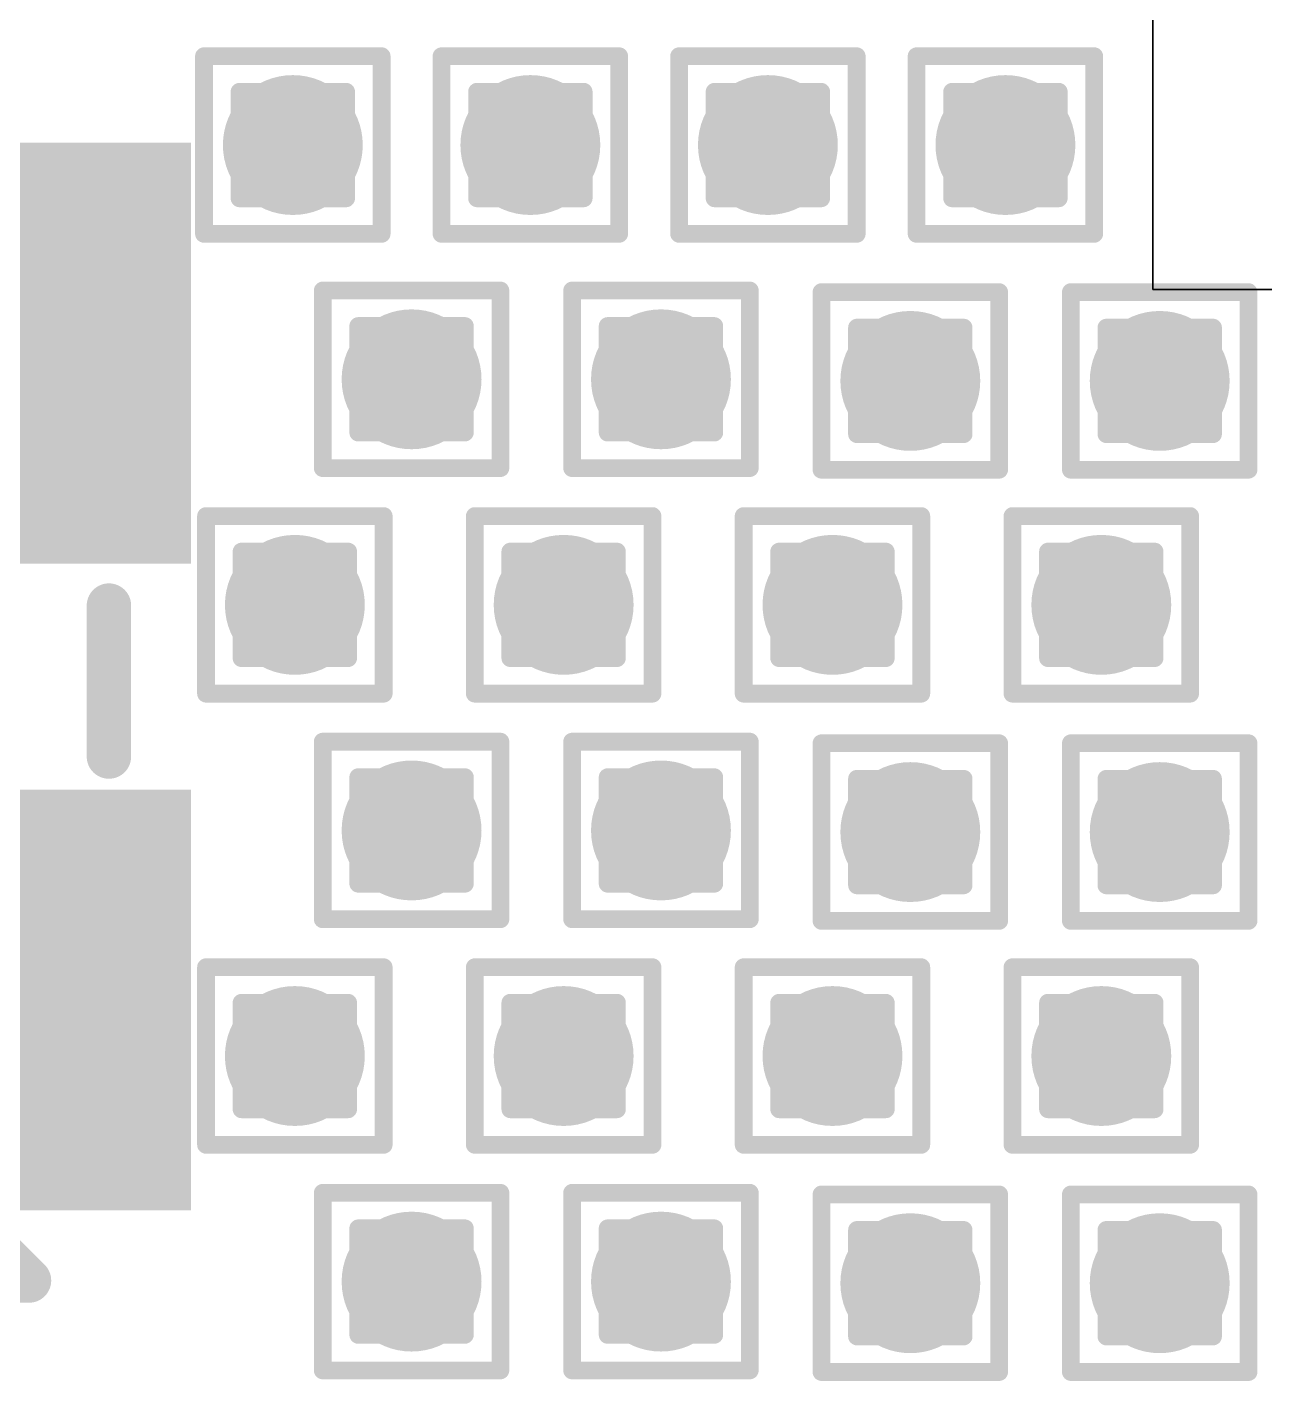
# Model space of a CAD drawing. Header units: inches. Extents: x -12 to 5357, y -8 to 5291.
# Drawn here: x 37.167 to 40.706, y 35.189 to 39.061 of the extents above; entities that cross this region are included whole.
import ezdxf

# ---------------------------------------------------------------- set-up
doc = ezdxf.new("R2010")
doc.units = ezdxf.units.IN
for name, color, linetype in [('Bottom Layer', 5, 'Continuous'), ('Drill Drawing', 1, 'Continuous'), ('Ground', 16, 'Continuous'), ('Multi-Layer', 9, 'Continuous'), ('Power', 76, 'Continuous'), ('Top Layer', 1, 'Continuous'), ('Top Overlay', 2, 'Continuous'), ('Top Paste', 8, 'Continuous'), ('Top Solder', 216, 'Continuous'), ('Via Holes', 16, 'Continuous')]:
    doc.layers.add(name, color=color, linetype=linetype)

# ---------------------------------------------------------------- blocks, each defined once
blk = doc.blocks.new('SMD2520_4P_2')
at = {"layer": 'Top Layer'}
for points in [[(-1.425, 1.225), (-0.425, 1.225), (-0.425, 0.325), (-1.425, 0.325)], [(0.425, 1.225), (1.425, 1.225), (1.425, 0.325), (0.425, 0.325)], [(-1.425, -0.325), (-0.425, -0.325), (-0.425, -1.225), (-1.425, -1.225)], [(0.425, -0.325), (1.425, -0.325), (1.425, -1.225), (0.425, -1.225)]]:
    blk.add_hatch(color=1, dxfattribs=at).paths.add_polyline_path(points)
at = {"layer": 'Top Paste'}
for points in [[(-1.425, 1.225), (-0.425, 1.225), (-0.425, 0.325), (-1.425, 0.325)], [(0.425, 1.225), (1.425, 1.225), (1.425, 0.325), (0.425, 0.325)], [(-1.425, -0.325), (-0.425, -0.325), (-0.425, -1.225), (-1.425, -1.225)], [(0.425, -0.325), (1.425, -0.325), (1.425, -1.225), (0.425, -1.225)]]:
    blk.add_hatch(color=8, dxfattribs=at).paths.add_polyline_path(points)
at = {"layer": 'Top Solder'}
for points in [[(-1.5266, 1.3266), (-0.3234, 1.3266), (-0.3234, 0.2234), (-1.5266, 0.2234)], [(0.3234, 1.3266), (1.5266, 1.3266), (1.5266, 0.2234), (0.3234, 0.2234)], [(-1.5266, -0.2234), (-0.3234, -0.2234), (-0.3234, -1.3266), (-1.5266, -1.3266)], [(0.3234, -0.2234), (1.5266, -0.2234), (1.5266, -1.3266), (0.3234, -1.3266)]]:
    blk.add_hatch(color=216, dxfattribs=at).paths.add_polyline_path(points)
at = {"layer": 'Top Overlay', "const_width": 0.127}
for points in [[(-0.2286, 1.0922), (0.2032, 1.0922)], [(-1.3462, 0.1524), (-1.3462, -0.1524)], [(1.3462, 0.1524), (1.3462, -0.1524)], [(-1.7272, -0.6096), (-1.6002, -0.7366)], [(-1.7272, -0.6096), (-1.7272, -0.8636)], [(-1.6002, -0.7366), (-1.7272, -0.8636)], [(-0.2286, -1.0922), (0.2032, -1.0922)]]:
    blk.add_lwpolyline(points, dxfattribs=at)
at = {"layer": 'Top Overlay', "const_width": 0.0635}
for points in [[(-0.2604, 1.0922, 1), (-0.1968, 1.0922, 1)], [(0.1714, 1.0922, 1), (0.2349, 1.0922, 1)], [(-1.378, 0.1524, 1), (-1.3144, 0.1524, 1)], [(1.3144, 0.1524, 1), (1.378, 0.1524, 1)], [(-1.378, -0.1524, 1), (-1.3144, -0.1524, 1)], [(1.3144, -0.1524, 1), (1.378, -0.1524, 1)], [(-1.759, -0.6096, 1), (-1.6954, -0.6096, 1)], [(-1.759, -0.6096, 1), (-1.6954, -0.6096, 1)], [(-1.632, -0.7366, 1), (-1.5684, -0.7366, 1)], [(-1.632, -0.7366, 1), (-1.5684, -0.7366, 1)], [(-1.759, -0.8636, 1), (-1.6954, -0.8636, 1)], [(-1.759, -0.8636, 1), (-1.6954, -0.8636, 1)], [(-0.2604, -1.0922, 1), (-0.1968, -1.0922, 1)], [(0.1714, -1.0922, 1), (0.2349, -1.0922, 1)]]:
    blk.add_lwpolyline(points, format="xyb", close=True, dxfattribs=at)

msp = doc.modelspace()

# ---------------------------------------------------------------- hatches: boundary and pattern name
at = {"layer": 'Bottom Layer'}
h = msp.add_hatch(color=5, dxfattribs=at)
edge = h.paths.add_edge_path()
edge.add_arc((37.9265, 38.7238), 0.2, 0, 360)
h = msp.add_hatch(color=5, dxfattribs=at)
edge = h.paths.add_edge_path()
edge.add_arc((38.6058, 38.7238), 0.2, 0, 360)
h = msp.add_hatch(color=5, dxfattribs=at)
edge = h.paths.add_edge_path()
edge.add_arc((39.2851, 38.7238), 0.2, 0, 360)
h = msp.add_hatch(color=5, dxfattribs=at)
edge = h.paths.add_edge_path()
edge.add_arc((39.9644, 38.7238), 0.2, 0, 360)
h = msp.add_hatch(color=5, dxfattribs=at)
edge = h.paths.add_edge_path()
edge.add_arc((38.2661, 38.0538), 0.2, 0, 360)
h = msp.add_hatch(color=5, dxfattribs=at)
edge = h.paths.add_edge_path()
edge.add_arc((38.9793, 38.0538), 0.2, 0, 360)
h = msp.add_hatch(color=5, dxfattribs=at)
edge = h.paths.add_edge_path()
edge.add_arc((39.6924, 38.0492), 0.2, 0, 360)
h = msp.add_hatch(color=5, dxfattribs=at)
edge = h.paths.add_edge_path()
edge.add_arc((40.4056, 38.0492), 0.2, 0, 360)
h = msp.add_hatch(color=5, dxfattribs=at)
edge = h.paths.add_edge_path()
edge.add_arc((37.9323, 37.4087), 0.2, 0, 360)
h = msp.add_hatch(color=5, dxfattribs=at)
edge = h.paths.add_edge_path()
edge.add_arc((38.701, 37.4087), 0.2, 0, 360)
h = msp.add_hatch(color=5, dxfattribs=at)
edge = h.paths.add_edge_path()
edge.add_arc((39.4698, 37.4087), 0.2, 0, 360)
h = msp.add_hatch(color=5, dxfattribs=at)
edge = h.paths.add_edge_path()
edge.add_arc((40.2386, 37.4087), 0.2, 0, 360)
h = msp.add_hatch(color=5, dxfattribs=at)
edge = h.paths.add_edge_path()
edge.add_arc((38.2661, 36.7635), 0.2, 0, 360)
h = msp.add_hatch(color=5, dxfattribs=at)
edge = h.paths.add_edge_path()
edge.add_arc((38.9793, 36.7635), 0.2, 0, 360)
h = msp.add_hatch(color=5, dxfattribs=at)
edge = h.paths.add_edge_path()
edge.add_arc((39.6924, 36.7589), 0.2, 0, 360)
h = msp.add_hatch(color=5, dxfattribs=at)
edge = h.paths.add_edge_path()
edge.add_arc((40.4056, 36.7589), 0.2, 0, 360)
h = msp.add_hatch(color=5, dxfattribs=at)
edge = h.paths.add_edge_path()
edge.add_arc((37.9323, 36.1184), 0.2, 0, 360)
h = msp.add_hatch(color=5, dxfattribs=at)
edge = h.paths.add_edge_path()
edge.add_arc((38.701, 36.1184), 0.2, 0, 360)
h = msp.add_hatch(color=5, dxfattribs=at)
edge = h.paths.add_edge_path()
edge.add_arc((39.4698, 36.1184), 0.2, 0, 360)
h = msp.add_hatch(color=5, dxfattribs=at)
edge = h.paths.add_edge_path()
edge.add_arc((40.2386, 36.1184), 0.2, 0, 360)
h = msp.add_hatch(color=5, dxfattribs=at)
edge = h.paths.add_edge_path()
edge.add_arc((38.2661, 35.4732), 0.2, 0, 360)
h = msp.add_hatch(color=5, dxfattribs=at)
edge = h.paths.add_edge_path()
edge.add_arc((38.9793, 35.4732), 0.2, 0, 360)
h = msp.add_hatch(color=5, dxfattribs=at)
edge = h.paths.add_edge_path()
edge.add_arc((39.6924, 35.4686), 0.2, 0, 360)
h = msp.add_hatch(color=5, dxfattribs=at)
edge = h.paths.add_edge_path()
edge.add_arc((40.4056, 35.4686), 0.2, 0, 360)
at = {"layer": 'Ground'}
h = msp.add_hatch(color=16, dxfattribs=at)
edge = h.paths.add_edge_path()
edge.add_arc((37.9265, 38.7238), 0.2, 0, 360)
h = msp.add_hatch(color=16, dxfattribs=at)
edge = h.paths.add_edge_path()
edge.add_arc((38.6058, 38.7238), 0.2, 0, 360)
h = msp.add_hatch(color=16, dxfattribs=at)
edge = h.paths.add_edge_path()
edge.add_arc((39.2851, 38.7238), 0.2, 0, 360)
h = msp.add_hatch(color=16, dxfattribs=at)
edge = h.paths.add_edge_path()
edge.add_arc((39.9644, 38.7238), 0.2, 0, 360)
h = msp.add_hatch(color=16, dxfattribs=at)
edge = h.paths.add_edge_path()
edge.add_arc((38.2661, 38.0538), 0.2, 0, 360)
h = msp.add_hatch(color=16, dxfattribs=at)
edge = h.paths.add_edge_path()
edge.add_arc((38.9793, 38.0538), 0.2, 0, 360)
h = msp.add_hatch(color=16, dxfattribs=at)
edge = h.paths.add_edge_path()
edge.add_arc((39.6924, 38.0492), 0.2, 0, 360)
h = msp.add_hatch(color=16, dxfattribs=at)
edge = h.paths.add_edge_path()
edge.add_arc((40.4056, 38.0492), 0.2, 0, 360)
h = msp.add_hatch(color=16, dxfattribs=at)
edge = h.paths.add_edge_path()
edge.add_arc((37.9323, 37.4087), 0.2, 0, 360)
h = msp.add_hatch(color=16, dxfattribs=at)
edge = h.paths.add_edge_path()
edge.add_arc((38.701, 37.4087), 0.2, 0, 360)
h = msp.add_hatch(color=16, dxfattribs=at)
edge = h.paths.add_edge_path()
edge.add_arc((39.4698, 37.4087), 0.2, 0, 360)
h = msp.add_hatch(color=16, dxfattribs=at)
edge = h.paths.add_edge_path()
edge.add_arc((40.2386, 37.4087), 0.2, 0, 360)
h = msp.add_hatch(color=16, dxfattribs=at)
edge = h.paths.add_edge_path()
edge.add_arc((38.2661, 36.7635), 0.2, 0, 360)
h = msp.add_hatch(color=16, dxfattribs=at)
edge = h.paths.add_edge_path()
edge.add_arc((38.9793, 36.7635), 0.2, 0, 360)
h = msp.add_hatch(color=16, dxfattribs=at)
edge = h.paths.add_edge_path()
edge.add_arc((39.6924, 36.7589), 0.2, 0, 360)
h = msp.add_hatch(color=16, dxfattribs=at)
edge = h.paths.add_edge_path()
edge.add_arc((40.4056, 36.7589), 0.2, 0, 360)
h = msp.add_hatch(color=16, dxfattribs=at)
edge = h.paths.add_edge_path()
edge.add_arc((37.9323, 36.1184), 0.2, 0, 360)
h = msp.add_hatch(color=16, dxfattribs=at)
edge = h.paths.add_edge_path()
edge.add_arc((38.701, 36.1184), 0.2, 0, 360)
h = msp.add_hatch(color=16, dxfattribs=at)
edge = h.paths.add_edge_path()
edge.add_arc((39.4698, 36.1184), 0.2, 0, 360)
h = msp.add_hatch(color=16, dxfattribs=at)
edge = h.paths.add_edge_path()
edge.add_arc((40.2386, 36.1184), 0.2, 0, 360)
h = msp.add_hatch(color=16, dxfattribs=at)
edge = h.paths.add_edge_path()
edge.add_arc((38.2661, 35.4732), 0.2, 0, 360)
h = msp.add_hatch(color=16, dxfattribs=at)
edge = h.paths.add_edge_path()
edge.add_arc((38.9793, 35.4732), 0.2, 0, 360)
h = msp.add_hatch(color=16, dxfattribs=at)
edge = h.paths.add_edge_path()
edge.add_arc((39.6924, 35.4686), 0.2, 0, 360)
h = msp.add_hatch(color=16, dxfattribs=at)
edge = h.paths.add_edge_path()
edge.add_arc((40.4056, 35.4686), 0.2, 0, 360)
at = {"layer": 'Power'}
h = msp.add_hatch(color=76, dxfattribs=at)
edge = h.paths.add_edge_path()
edge.add_arc((37.9265, 38.7238), 0.2, 0, 360)
h = msp.add_hatch(color=76, dxfattribs=at)
edge = h.paths.add_edge_path()
edge.add_arc((38.6058, 38.7238), 0.2, 0, 360)
h = msp.add_hatch(color=76, dxfattribs=at)
edge = h.paths.add_edge_path()
edge.add_arc((39.2851, 38.7238), 0.2, 0, 360)
h = msp.add_hatch(color=76, dxfattribs=at)
edge = h.paths.add_edge_path()
edge.add_arc((39.9644, 38.7238), 0.2, 0, 360)
h = msp.add_hatch(color=76, dxfattribs=at)
edge = h.paths.add_edge_path()
edge.add_arc((38.2661, 38.0538), 0.2, 0, 360)
h = msp.add_hatch(color=76, dxfattribs=at)
edge = h.paths.add_edge_path()
edge.add_arc((38.9793, 38.0538), 0.2, 0, 360)
h = msp.add_hatch(color=76, dxfattribs=at)
edge = h.paths.add_edge_path()
edge.add_arc((39.6924, 38.0492), 0.2, 0, 360)
h = msp.add_hatch(color=76, dxfattribs=at)
edge = h.paths.add_edge_path()
edge.add_arc((40.4056, 38.0492), 0.2, 0, 360)
h = msp.add_hatch(color=76, dxfattribs=at)
edge = h.paths.add_edge_path()
edge.add_arc((37.9323, 37.4087), 0.2, 0, 360)
h = msp.add_hatch(color=76, dxfattribs=at)
edge = h.paths.add_edge_path()
edge.add_arc((38.701, 37.4087), 0.2, 0, 360)
h = msp.add_hatch(color=76, dxfattribs=at)
edge = h.paths.add_edge_path()
edge.add_arc((39.4698, 37.4087), 0.2, 0, 360)
h = msp.add_hatch(color=76, dxfattribs=at)
edge = h.paths.add_edge_path()
edge.add_arc((40.2386, 37.4087), 0.2, 0, 360)
h = msp.add_hatch(color=76, dxfattribs=at)
edge = h.paths.add_edge_path()
edge.add_arc((38.2661, 36.7635), 0.2, 0, 360)
h = msp.add_hatch(color=76, dxfattribs=at)
edge = h.paths.add_edge_path()
edge.add_arc((38.9793, 36.7635), 0.2, 0, 360)
h = msp.add_hatch(color=76, dxfattribs=at)
edge = h.paths.add_edge_path()
edge.add_arc((39.6924, 36.7589), 0.2, 0, 360)
h = msp.add_hatch(color=76, dxfattribs=at)
edge = h.paths.add_edge_path()
edge.add_arc((40.4056, 36.7589), 0.2, 0, 360)
h = msp.add_hatch(color=76, dxfattribs=at)
edge = h.paths.add_edge_path()
edge.add_arc((37.9323, 36.1184), 0.2, 0, 360)
h = msp.add_hatch(color=76, dxfattribs=at)
edge = h.paths.add_edge_path()
edge.add_arc((38.701, 36.1184), 0.2, 0, 360)
h = msp.add_hatch(color=76, dxfattribs=at)
edge = h.paths.add_edge_path()
edge.add_arc((39.4698, 36.1184), 0.2, 0, 360)
h = msp.add_hatch(color=76, dxfattribs=at)
edge = h.paths.add_edge_path()
edge.add_arc((40.2386, 36.1184), 0.2, 0, 360)
h = msp.add_hatch(color=76, dxfattribs=at)
edge = h.paths.add_edge_path()
edge.add_arc((38.2661, 35.4732), 0.2, 0, 360)
h = msp.add_hatch(color=76, dxfattribs=at)
edge = h.paths.add_edge_path()
edge.add_arc((38.9793, 35.4732), 0.2, 0, 360)
h = msp.add_hatch(color=76, dxfattribs=at)
edge = h.paths.add_edge_path()
edge.add_arc((39.6924, 35.4686), 0.2, 0, 360)
h = msp.add_hatch(color=76, dxfattribs=at)
edge = h.paths.add_edge_path()
edge.add_arc((40.4056, 35.4686), 0.2, 0, 360)
at = {"layer": 'Top Layer'}
h = msp.add_hatch(color=1, dxfattribs=at)
edge = h.paths.add_edge_path()
edge.add_arc((37.9265, 38.7238), 0.2, 0, 360)
h = msp.add_hatch(color=1, dxfattribs=at)
edge = h.paths.add_edge_path()
edge.add_arc((38.6058, 38.7238), 0.2, 0, 360)
h = msp.add_hatch(color=1, dxfattribs=at)
edge = h.paths.add_edge_path()
edge.add_arc((39.2851, 38.7238), 0.2, 0, 360)
h = msp.add_hatch(color=1, dxfattribs=at)
edge = h.paths.add_edge_path()
edge.add_arc((39.9644, 38.7238), 0.2, 0, 360)
h = msp.add_hatch(color=1, dxfattribs=at)
edge = h.paths.add_edge_path()
edge.add_arc((38.2661, 38.0538), 0.2, 0, 360)
h = msp.add_hatch(color=1, dxfattribs=at)
edge = h.paths.add_edge_path()
edge.add_arc((38.9793, 38.0538), 0.2, 0, 360)
h = msp.add_hatch(color=1, dxfattribs=at)
edge = h.paths.add_edge_path()
edge.add_arc((39.6924, 38.0492), 0.2, 0, 360)
h = msp.add_hatch(color=1, dxfattribs=at)
edge = h.paths.add_edge_path()
edge.add_arc((40.4056, 38.0492), 0.2, 0, 360)
h = msp.add_hatch(color=1, dxfattribs=at)
edge = h.paths.add_edge_path()
edge.add_arc((37.9323, 37.4087), 0.2, 0, 360)
h = msp.add_hatch(color=1, dxfattribs=at)
edge = h.paths.add_edge_path()
edge.add_arc((38.701, 37.4087), 0.2, 0, 360)
h = msp.add_hatch(color=1, dxfattribs=at)
edge = h.paths.add_edge_path()
edge.add_arc((39.4698, 37.4087), 0.2, 0, 360)
h = msp.add_hatch(color=1, dxfattribs=at)
edge = h.paths.add_edge_path()
edge.add_arc((40.2386, 37.4087), 0.2, 0, 360)
h = msp.add_hatch(color=1, dxfattribs=at)
edge = h.paths.add_edge_path()
edge.add_arc((38.2661, 36.7635), 0.2, 0, 360)
h = msp.add_hatch(color=1, dxfattribs=at)
edge = h.paths.add_edge_path()
edge.add_arc((38.9793, 36.7635), 0.2, 0, 360)
h = msp.add_hatch(color=1, dxfattribs=at)
edge = h.paths.add_edge_path()
edge.add_arc((39.6924, 36.7589), 0.2, 0, 360)
h = msp.add_hatch(color=1, dxfattribs=at)
edge = h.paths.add_edge_path()
edge.add_arc((40.4056, 36.7589), 0.2, 0, 360)
h = msp.add_hatch(color=1, dxfattribs=at)
edge = h.paths.add_edge_path()
edge.add_arc((37.9323, 36.1184), 0.2, 0, 360)
h = msp.add_hatch(color=1, dxfattribs=at)
edge = h.paths.add_edge_path()
edge.add_arc((38.701, 36.1184), 0.2, 0, 360)
h = msp.add_hatch(color=1, dxfattribs=at)
edge = h.paths.add_edge_path()
edge.add_arc((39.4698, 36.1184), 0.2, 0, 360)
h = msp.add_hatch(color=1, dxfattribs=at)
edge = h.paths.add_edge_path()
edge.add_arc((40.2386, 36.1184), 0.2, 0, 360)
h = msp.add_hatch(color=1, dxfattribs=at)
edge = h.paths.add_edge_path()
edge.add_arc((38.2661, 35.4732), 0.2, 0, 360)
h = msp.add_hatch(color=1, dxfattribs=at)
edge = h.paths.add_edge_path()
edge.add_arc((38.9793, 35.4732), 0.2, 0, 360)
h = msp.add_hatch(color=1, dxfattribs=at)
edge = h.paths.add_edge_path()
edge.add_arc((39.6924, 35.4686), 0.2, 0, 360)
h = msp.add_hatch(color=1, dxfattribs=at)
edge = h.paths.add_edge_path()
edge.add_arc((40.4056, 35.4686), 0.2, 0, 360)
at = {"layer": 'Via Holes'}
h = msp.add_hatch(color=7, dxfattribs=at)
edge = h.paths.add_edge_path()
edge.add_arc((37.9265, 38.7238), 0.1, 0, 360)
h = msp.add_hatch(color=7, dxfattribs=at)
edge = h.paths.add_edge_path()
edge.add_arc((38.6058, 38.7238), 0.1, 0, 360)
h = msp.add_hatch(color=7, dxfattribs=at)
edge = h.paths.add_edge_path()
edge.add_arc((39.2851, 38.7238), 0.1, 0, 360)
h = msp.add_hatch(color=7, dxfattribs=at)
edge = h.paths.add_edge_path()
edge.add_arc((39.9644, 38.7238), 0.1, 0, 360)
h = msp.add_hatch(color=7, dxfattribs=at)
edge = h.paths.add_edge_path()
edge.add_arc((38.2661, 38.0538), 0.1, 0, 360)
h = msp.add_hatch(color=7, dxfattribs=at)
edge = h.paths.add_edge_path()
edge.add_arc((38.9793, 38.0538), 0.1, 0, 360)
h = msp.add_hatch(color=7, dxfattribs=at)
edge = h.paths.add_edge_path()
edge.add_arc((39.6924, 38.0492), 0.1, 0, 360)
h = msp.add_hatch(color=7, dxfattribs=at)
edge = h.paths.add_edge_path()
edge.add_arc((40.4056, 38.0492), 0.1, 0, 360)
h = msp.add_hatch(color=7, dxfattribs=at)
edge = h.paths.add_edge_path()
edge.add_arc((37.9323, 37.4087), 0.1, 0, 360)
h = msp.add_hatch(color=7, dxfattribs=at)
edge = h.paths.add_edge_path()
edge.add_arc((38.701, 37.4087), 0.1, 0, 360)
h = msp.add_hatch(color=7, dxfattribs=at)
edge = h.paths.add_edge_path()
edge.add_arc((39.4698, 37.4087), 0.1, 0, 360)
h = msp.add_hatch(color=7, dxfattribs=at)
edge = h.paths.add_edge_path()
edge.add_arc((40.2386, 37.4087), 0.1, 0, 360)
h = msp.add_hatch(color=7, dxfattribs=at)
edge = h.paths.add_edge_path()
edge.add_arc((38.2661, 36.7635), 0.1, 0, 360)
h = msp.add_hatch(color=7, dxfattribs=at)
edge = h.paths.add_edge_path()
edge.add_arc((38.9793, 36.7635), 0.1, 0, 360)
h = msp.add_hatch(color=7, dxfattribs=at)
edge = h.paths.add_edge_path()
edge.add_arc((39.6924, 36.7589), 0.1, 0, 360)
h = msp.add_hatch(color=7, dxfattribs=at)
edge = h.paths.add_edge_path()
edge.add_arc((40.4056, 36.7589), 0.1, 0, 360)
h = msp.add_hatch(color=7, dxfattribs=at)
edge = h.paths.add_edge_path()
edge.add_arc((37.9323, 36.1184), 0.1, 0, 360)
h = msp.add_hatch(color=7, dxfattribs=at)
edge = h.paths.add_edge_path()
edge.add_arc((38.701, 36.1184), 0.1, 0, 360)
h = msp.add_hatch(color=7, dxfattribs=at)
edge = h.paths.add_edge_path()
edge.add_arc((39.4698, 36.1184), 0.1, 0, 360)
h = msp.add_hatch(color=7, dxfattribs=at)
edge = h.paths.add_edge_path()
edge.add_arc((40.2386, 36.1184), 0.1, 0, 360)
h = msp.add_hatch(color=7, dxfattribs=at)
edge = h.paths.add_edge_path()
edge.add_arc((38.2661, 35.4732), 0.1, 0, 360)
h = msp.add_hatch(color=7, dxfattribs=at)
edge = h.paths.add_edge_path()
edge.add_arc((38.9793, 35.4732), 0.1, 0, 360)
h = msp.add_hatch(color=7, dxfattribs=at)
edge = h.paths.add_edge_path()
edge.add_arc((39.6924, 35.4686), 0.1, 0, 360)
h = msp.add_hatch(color=7, dxfattribs=at)
edge = h.paths.add_edge_path()
edge.add_arc((40.4056, 35.4686), 0.1, 0, 360)

# ---------------------------------------------------------------- linework, layer by layer
at = {"layer": 'Bottom Layer'}
for p, q in [((40.386, 43.8106), (40.386, 38.3106)), ((40.386, 38.3106), (45.6117, 38.3106))]:
    msp.add_line(p, q, dxfattribs=at)
at = {"layer": 'Drill Drawing', "const_width": 0.0508}
for points in [[(37.6725, 38.9778), (38.1805, 38.9778)], [(37.6725, 38.4698), (37.6725, 38.9778)], [(38.1805, 38.4698), (38.1805, 38.9778)], [(38.3518, 38.9778), (38.8598, 38.9778)], [(38.3518, 38.4698), (38.3518, 38.9778)], [(38.8598, 38.4698), (38.8598, 38.9778)], [(39.0311, 38.9778), (39.5391, 38.9778)], [(39.0311, 38.4698), (39.0311, 38.9778)], [(39.5391, 38.4698), (39.5391, 38.9778)], [(39.7104, 38.9778), (40.2184, 38.9778)], [(39.7104, 38.4698), (39.7104, 38.9778)], [(40.2184, 38.4698), (40.2184, 38.9778)], [(37.7741, 38.8762), (38.0789, 38.8762)], [(37.7741, 38.5714), (37.7741, 38.8762)], [(38.0789, 38.5714), (38.0789, 38.8762)], [(38.4534, 38.8762), (38.7582, 38.8762)], [(38.4534, 38.5714), (38.4534, 38.8762)], [(38.7582, 38.5714), (38.7582, 38.8762)], [(39.1327, 38.8762), (39.4375, 38.8762)], [(39.1327, 38.5714), (39.1327, 38.8762)], [(39.4375, 38.5714), (39.4375, 38.8762)], [(39.812, 38.8762), (40.1168, 38.8762)], [(39.812, 38.5714), (39.812, 38.8762)], [(40.1168, 38.5714), (40.1168, 38.8762)], [(37.7741, 38.5714), (38.0789, 38.5714)], [(38.4534, 38.5714), (38.7582, 38.5714)], [(39.1327, 38.5714), (39.4375, 38.5714)], [(39.812, 38.5714), (40.1168, 38.5714)], [(37.6725, 38.4698), (38.1805, 38.4698)], [(38.3518, 38.4698), (38.8598, 38.4698)], [(39.0311, 38.4698), (39.5391, 38.4698)], [(39.7104, 38.4698), (40.2184, 38.4698)], [(38.0121, 38.3078), (38.5201, 38.3078)], [(38.0121, 37.7998), (38.0121, 38.3078)], [(38.5201, 37.7998), (38.5201, 38.3078)], [(38.7253, 38.3078), (39.2333, 38.3078)], [(38.7253, 37.7998), (38.7253, 38.3078)], [(39.2333, 37.7998), (39.2333, 38.3078)], [(39.4384, 38.3032), (39.9464, 38.3032)], [(39.4384, 37.7952), (39.4384, 38.3032)], [(39.9464, 37.7952), (39.9464, 38.3032)], [(40.1516, 38.3032), (40.6596, 38.3032)], [(40.1516, 37.7952), (40.1516, 38.3032)], [(40.6596, 37.7952), (40.6596, 38.3032)], [(38.1137, 38.2062), (38.4185, 38.2062)], [(38.1137, 37.9014), (38.1137, 38.2062)], [(38.4185, 37.9014), (38.4185, 38.2062)], [(38.8269, 38.2062), (39.1317, 38.2062)], [(38.8269, 37.9014), (38.8269, 38.2062)], [(39.1317, 37.9014), (39.1317, 38.2062)], [(39.54, 38.2016), (39.8448, 38.2016)], [(39.54, 37.8968), (39.54, 38.2016)], [(39.8448, 37.8968), (39.8448, 38.2016)], [(40.2532, 38.2016), (40.558, 38.2016)], [(40.2532, 37.8968), (40.2532, 38.2016)], [(40.558, 37.8968), (40.558, 38.2016)], [(38.1137, 37.9014), (38.4185, 37.9014)], [(38.8269, 37.9014), (39.1317, 37.9014)], [(39.54, 37.8968), (39.8448, 37.8968)], [(40.2532, 37.8968), (40.558, 37.8968)], [(38.0121, 37.7998), (38.5201, 37.7998)], [(38.7253, 37.7998), (39.2333, 37.7998)], [(39.4384, 37.7952), (39.9464, 37.7952)], [(40.1516, 37.7952), (40.6596, 37.7952)], [(37.6783, 37.6627), (38.1863, 37.6627)], [(37.6783, 37.1547), (37.6783, 37.6627)], [(38.1863, 37.1547), (38.1863, 37.6627)], [(38.447, 37.6627), (38.955, 37.6627)], [(38.447, 37.1547), (38.447, 37.6627)], [(38.955, 37.1547), (38.955, 37.6627)], [(39.2158, 37.6627), (39.7238, 37.6627)], [(39.2158, 37.1547), (39.2158, 37.6627)], [(39.7238, 37.1547), (39.7238, 37.6627)], [(39.9846, 37.6627), (40.4926, 37.6627)], [(39.9846, 37.1547), (39.9846, 37.6627)], [(40.4926, 37.1547), (40.4926, 37.6627)], [(37.7799, 37.5611), (38.0847, 37.5611)], [(37.7799, 37.2563), (37.7799, 37.5611)], [(38.0847, 37.2563), (38.0847, 37.5611)], [(38.5486, 37.5611), (38.8534, 37.5611)], [(38.5486, 37.2563), (38.5486, 37.5611)], [(38.8534, 37.2563), (38.8534, 37.5611)], [(39.3174, 37.5611), (39.6222, 37.5611)], [(39.3174, 37.2563), (39.3174, 37.5611)], [(39.6222, 37.2563), (39.6222, 37.5611)], [(40.0862, 37.5611), (40.391, 37.5611)], [(40.0862, 37.2563), (40.0862, 37.5611)], [(40.391, 37.2563), (40.391, 37.5611)], [(37.7799, 37.2563), (38.0847, 37.2563)], [(38.5486, 37.2563), (38.8534, 37.2563)], [(39.3174, 37.2563), (39.6222, 37.2563)], [(40.0862, 37.2563), (40.391, 37.2563)], [(37.6783, 37.1547), (38.1863, 37.1547)], [(38.447, 37.1547), (38.955, 37.1547)], [(39.2158, 37.1547), (39.7238, 37.1547)], [(39.9846, 37.1547), (40.4926, 37.1547)], [(38.0121, 37.0175), (38.5201, 37.0175)], [(38.0121, 36.5095), (38.0121, 37.0175)], [(38.5201, 36.5095), (38.5201, 37.0175)], [(38.7253, 37.0175), (39.2333, 37.0175)], [(38.7253, 36.5095), (38.7253, 37.0175)], [(39.2333, 36.5095), (39.2333, 37.0175)], [(39.4384, 37.0129), (39.9464, 37.0129)], [(39.4384, 36.5049), (39.4384, 37.0129)], [(39.9464, 36.5049), (39.9464, 37.0129)], [(40.1516, 37.0129), (40.6596, 37.0129)], [(40.1516, 36.5049), (40.1516, 37.0129)], [(40.6596, 36.5049), (40.6596, 37.0129)], [(38.1137, 36.9159), (38.4185, 36.9159)], [(38.1137, 36.6111), (38.1137, 36.9159)], [(38.4185, 36.6111), (38.4185, 36.9159)], [(38.8269, 36.9159), (39.1317, 36.9159)], [(38.8269, 36.6111), (38.8269, 36.9159)], [(39.1317, 36.6111), (39.1317, 36.9159)], [(39.54, 36.9113), (39.8448, 36.9113)], [(39.54, 36.6065), (39.54, 36.9113)], [(39.8448, 36.6065), (39.8448, 36.9113)], [(40.2532, 36.9113), (40.558, 36.9113)], [(40.2532, 36.6065), (40.2532, 36.9113)], [(40.558, 36.6065), (40.558, 36.9113)], [(38.1137, 36.6111), (38.4185, 36.6111)], [(38.8269, 36.6111), (39.1317, 36.6111)], [(39.54, 36.6065), (39.8448, 36.6065)], [(40.2532, 36.6065), (40.558, 36.6065)], [(38.0121, 36.5095), (38.5201, 36.5095)], [(38.7253, 36.5095), (39.2333, 36.5095)], [(39.4384, 36.5049), (39.9464, 36.5049)], [(40.1516, 36.5049), (40.6596, 36.5049)], [(37.6783, 36.3724), (38.1863, 36.3724)], [(37.6783, 35.8644), (37.6783, 36.3724)], [(38.1863, 35.8644), (38.1863, 36.3724)], [(38.447, 36.3724), (38.955, 36.3724)], [(38.447, 35.8644), (38.447, 36.3724)], [(38.955, 35.8644), (38.955, 36.3724)], [(39.2158, 36.3724), (39.7238, 36.3724)], [(39.2158, 35.8644), (39.2158, 36.3724)], [(39.7238, 35.8644), (39.7238, 36.3724)], [(39.9846, 36.3724), (40.4926, 36.3724)], [(39.9846, 35.8644), (39.9846, 36.3724)], [(40.4926, 35.8644), (40.4926, 36.3724)], [(37.7799, 36.2708), (38.0847, 36.2708)], [(37.7799, 35.966), (37.7799, 36.2708)], [(38.0847, 35.966), (38.0847, 36.2708)], [(38.5486, 36.2708), (38.8534, 36.2708)], [(38.5486, 35.966), (38.5486, 36.2708)], [(38.8534, 35.966), (38.8534, 36.2708)], [(39.3174, 36.2708), (39.6222, 36.2708)], [(39.3174, 35.966), (39.3174, 36.2708)], [(39.6222, 35.966), (39.6222, 36.2708)], [(40.0862, 36.2708), (40.391, 36.2708)], [(40.0862, 35.966), (40.0862, 36.2708)], [(40.391, 35.966), (40.391, 36.2708)], [(37.7799, 35.966), (38.0847, 35.966)], [(38.5486, 35.966), (38.8534, 35.966)], [(39.3174, 35.966), (39.6222, 35.966)], [(40.0862, 35.966), (40.391, 35.966)], [(37.6783, 35.8644), (38.1863, 35.8644)], [(38.447, 35.8644), (38.955, 35.8644)], [(39.2158, 35.8644), (39.7238, 35.8644)], [(39.9846, 35.8644), (40.4926, 35.8644)], [(38.0121, 35.7272), (38.5201, 35.7272)], [(38.0121, 35.2192), (38.0121, 35.7272)], [(38.5201, 35.2192), (38.5201, 35.7272)], [(38.7253, 35.7272), (39.2333, 35.7272)], [(38.7253, 35.2192), (38.7253, 35.7272)], [(39.2333, 35.2192), (39.2333, 35.7272)], [(39.4384, 35.7226), (39.9464, 35.7226)], [(39.4384, 35.2146), (39.4384, 35.7226)], [(39.9464, 35.2146), (39.9464, 35.7226)], [(40.1516, 35.7226), (40.6596, 35.7226)], [(40.1516, 35.2146), (40.1516, 35.7226)], [(40.6596, 35.2146), (40.6596, 35.7226)], [(38.1137, 35.6256), (38.4185, 35.6256)], [(38.1137, 35.3208), (38.1137, 35.6256)], [(38.4185, 35.3208), (38.4185, 35.6256)], [(38.8269, 35.6256), (39.1317, 35.6256)], [(38.8269, 35.3208), (38.8269, 35.6256)], [(39.1317, 35.3208), (39.1317, 35.6256)], [(39.54, 35.621), (39.8448, 35.621)], [(39.54, 35.3162), (39.54, 35.621)], [(39.8448, 35.3162), (39.8448, 35.621)], [(40.2532, 35.621), (40.558, 35.621)], [(40.2532, 35.3162), (40.2532, 35.621)], [(40.558, 35.3162), (40.558, 35.621)], [(38.1137, 35.3208), (38.4185, 35.3208)], [(38.8269, 35.3208), (39.1317, 35.3208)], [(39.54, 35.3162), (39.8448, 35.3162)], [(40.2532, 35.3162), (40.558, 35.3162)], [(38.0121, 35.2192), (38.5201, 35.2192)], [(38.7253, 35.2192), (39.2333, 35.2192)], [(39.4384, 35.2146), (39.9464, 35.2146)], [(40.1516, 35.2146), (40.6596, 35.2146)]]:
    msp.add_lwpolyline(points, dxfattribs=at)
at = {"layer": 'Drill Drawing', "const_width": 0.0254}
for points in [[(37.6598, 38.9778, 1), (37.6852, 38.9778, 1)], [(37.6598, 38.9778, 1), (37.6852, 38.9778, 1)], [(38.1678, 38.9778, 1), (38.1932, 38.9778, 1)], [(38.1678, 38.9778, 1), (38.1932, 38.9778, 1)], [(38.3391, 38.9778, 1), (38.3645, 38.9778, 1)], [(38.3391, 38.9778, 1), (38.3645, 38.9778, 1)], [(38.8471, 38.9778, 1), (38.8725, 38.9778, 1)], [(38.8471, 38.9778, 1), (38.8725, 38.9778, 1)], [(39.0184, 38.9778, 1), (39.0438, 38.9778, 1)], [(39.0184, 38.9778, 1), (39.0438, 38.9778, 1)], [(39.5264, 38.9778, 1), (39.5518, 38.9778, 1)], [(39.5264, 38.9778, 1), (39.5518, 38.9778, 1)], [(39.6977, 38.9778, 1), (39.7231, 38.9778, 1)], [(39.6977, 38.9778, 1), (39.7231, 38.9778, 1)], [(40.2057, 38.9778, 1), (40.2311, 38.9778, 1)], [(40.2057, 38.9778, 1), (40.2311, 38.9778, 1)], [(37.7614, 38.8762, 1), (37.7868, 38.8762, 1)], [(37.7614, 38.8762, 1), (37.7868, 38.8762, 1)], [(38.0662, 38.8762, 1), (38.0916, 38.8762, 1)], [(38.0662, 38.8762, 1), (38.0916, 38.8762, 1)], [(38.4407, 38.8762, 1), (38.4661, 38.8762, 1)], [(38.4407, 38.8762, 1), (38.4661, 38.8762, 1)], [(38.7455, 38.8762, 1), (38.7709, 38.8762, 1)], [(38.7455, 38.8762, 1), (38.7709, 38.8762, 1)], [(39.12, 38.8762, 1), (39.1454, 38.8762, 1)], [(39.12, 38.8762, 1), (39.1454, 38.8762, 1)], [(39.4248, 38.8762, 1), (39.4502, 38.8762, 1)], [(39.4248, 38.8762, 1), (39.4502, 38.8762, 1)], [(39.7993, 38.8762, 1), (39.8247, 38.8762, 1)], [(39.7993, 38.8762, 1), (39.8247, 38.8762, 1)], [(40.1041, 38.8762, 1), (40.1295, 38.8762, 1)], [(40.1041, 38.8762, 1), (40.1295, 38.8762, 1)], [(37.7614, 38.5714, 1), (37.7868, 38.5714, 1)], [(37.7614, 38.5714, 1), (37.7868, 38.5714, 1)], [(38.0662, 38.5714, 1), (38.0916, 38.5714, 1)], [(38.0662, 38.5714, 1), (38.0916, 38.5714, 1)], [(38.4407, 38.5714, 1), (38.4661, 38.5714, 1)], [(38.4407, 38.5714, 1), (38.4661, 38.5714, 1)], [(38.7455, 38.5714, 1), (38.7709, 38.5714, 1)], [(38.7455, 38.5714, 1), (38.7709, 38.5714, 1)], [(39.12, 38.5714, 1), (39.1454, 38.5714, 1)], [(39.12, 38.5714, 1), (39.1454, 38.5714, 1)], [(39.4248, 38.5714, 1), (39.4502, 38.5714, 1)], [(39.4248, 38.5714, 1), (39.4502, 38.5714, 1)], [(39.7993, 38.5714, 1), (39.8247, 38.5714, 1)], [(39.7993, 38.5714, 1), (39.8247, 38.5714, 1)], [(40.1041, 38.5714, 1), (40.1295, 38.5714, 1)], [(40.1041, 38.5714, 1), (40.1295, 38.5714, 1)], [(37.6598, 38.4698, 1), (37.6852, 38.4698, 1)], [(37.6598, 38.4698, 1), (37.6852, 38.4698, 1)], [(38.1678, 38.4698, 1), (38.1932, 38.4698, 1)], [(38.1678, 38.4698, 1), (38.1932, 38.4698, 1)], [(38.3391, 38.4698, 1), (38.3645, 38.4698, 1)], [(38.3391, 38.4698, 1), (38.3645, 38.4698, 1)], [(38.8471, 38.4698, 1), (38.8725, 38.4698, 1)], [(38.8471, 38.4698, 1), (38.8725, 38.4698, 1)], [(39.0184, 38.4698, 1), (39.0438, 38.4698, 1)], [(39.0184, 38.4698, 1), (39.0438, 38.4698, 1)], [(39.5264, 38.4698, 1), (39.5518, 38.4698, 1)], [(39.5264, 38.4698, 1), (39.5518, 38.4698, 1)], [(39.6977, 38.4698, 1), (39.7231, 38.4698, 1)], [(39.6977, 38.4698, 1), (39.7231, 38.4698, 1)], [(40.2057, 38.4698, 1), (40.2311, 38.4698, 1)], [(40.2057, 38.4698, 1), (40.2311, 38.4698, 1)], [(37.9994, 38.3078, 1), (38.0248, 38.3078, 1)], [(37.9994, 38.3078, 1), (38.0248, 38.3078, 1)], [(38.5074, 38.3078, 1), (38.5328, 38.3078, 1)], [(38.5074, 38.3078, 1), (38.5328, 38.3078, 1)], [(38.7126, 38.3078, 1), (38.738, 38.3078, 1)], [(38.7126, 38.3078, 1), (38.738, 38.3078, 1)], [(39.2206, 38.3078, 1), (39.246, 38.3078, 1)], [(39.2206, 38.3078, 1), (39.246, 38.3078, 1)], [(39.4257, 38.3032, 1), (39.4511, 38.3032, 1)], [(39.4257, 38.3032, 1), (39.4511, 38.3032, 1)], [(39.9337, 38.3032, 1), (39.9591, 38.3032, 1)], [(39.9337, 38.3032, 1), (39.9591, 38.3032, 1)], [(40.1389, 38.3032, 1), (40.1643, 38.3032, 1)], [(40.1389, 38.3032, 1), (40.1643, 38.3032, 1)], [(40.6469, 38.3032, 1), (40.6723, 38.3032, 1)], [(40.6469, 38.3032, 1), (40.6723, 38.3032, 1)], [(38.101, 38.2062, 1), (38.1264, 38.2062, 1)], [(38.101, 38.2062, 1), (38.1264, 38.2062, 1)], [(38.4058, 38.2062, 1), (38.4312, 38.2062, 1)], [(38.4058, 38.2062, 1), (38.4312, 38.2062, 1)], [(38.8142, 38.2062, 1), (38.8396, 38.2062, 1)], [(38.8142, 38.2062, 1), (38.8396, 38.2062, 1)], [(39.119, 38.2062, 1), (39.1444, 38.2062, 1)], [(39.119, 38.2062, 1), (39.1444, 38.2062, 1)], [(39.5273, 38.2016, 1), (39.5527, 38.2016, 1)], [(39.5273, 38.2016, 1), (39.5527, 38.2016, 1)], [(39.8321, 38.2016, 1), (39.8575, 38.2016, 1)], [(39.8321, 38.2016, 1), (39.8575, 38.2016, 1)], [(40.2405, 38.2016, 1), (40.2659, 38.2016, 1)], [(40.2405, 38.2016, 1), (40.2659, 38.2016, 1)], [(40.5453, 38.2016, 1), (40.5707, 38.2016, 1)], [(40.5453, 38.2016, 1), (40.5707, 38.2016, 1)], [(38.101, 37.9014, 1), (38.1264, 37.9014, 1)], [(38.101, 37.9014, 1), (38.1264, 37.9014, 1)], [(38.4058, 37.9014, 1), (38.4312, 37.9014, 1)], [(38.4058, 37.9014, 1), (38.4312, 37.9014, 1)], [(38.8142, 37.9014, 1), (38.8396, 37.9014, 1)], [(38.8142, 37.9014, 1), (38.8396, 37.9014, 1)], [(39.119, 37.9014, 1), (39.1444, 37.9014, 1)], [(39.119, 37.9014, 1), (39.1444, 37.9014, 1)], [(39.5273, 37.8968, 1), (39.5527, 37.8968, 1)], [(39.5273, 37.8968, 1), (39.5527, 37.8968, 1)], [(39.8321, 37.8968, 1), (39.8575, 37.8968, 1)], [(39.8321, 37.8968, 1), (39.8575, 37.8968, 1)], [(40.2405, 37.8968, 1), (40.2659, 37.8968, 1)], [(40.2405, 37.8968, 1), (40.2659, 37.8968, 1)], [(40.5453, 37.8968, 1), (40.5707, 37.8968, 1)], [(40.5453, 37.8968, 1), (40.5707, 37.8968, 1)], [(37.9994, 37.7998, 1), (38.0248, 37.7998, 1)], [(37.9994, 37.7998, 1), (38.0248, 37.7998, 1)], [(38.5074, 37.7998, 1), (38.5328, 37.7998, 1)], [(38.5074, 37.7998, 1), (38.5328, 37.7998, 1)], [(38.7126, 37.7998, 1), (38.738, 37.7998, 1)], [(38.7126, 37.7998, 1), (38.738, 37.7998, 1)], [(39.2206, 37.7998, 1), (39.246, 37.7998, 1)], [(39.2206, 37.7998, 1), (39.246, 37.7998, 1)], [(39.4257, 37.7952, 1), (39.4511, 37.7952, 1)], [(39.4257, 37.7952, 1), (39.4511, 37.7952, 1)], [(39.9337, 37.7952, 1), (39.9591, 37.7952, 1)], [(39.9337, 37.7952, 1), (39.9591, 37.7952, 1)], [(40.1389, 37.7952, 1), (40.1643, 37.7952, 1)], [(40.1389, 37.7952, 1), (40.1643, 37.7952, 1)], [(40.6469, 37.7952, 1), (40.6723, 37.7952, 1)], [(40.6469, 37.7952, 1), (40.6723, 37.7952, 1)], [(37.6656, 37.6627, 1), (37.691, 37.6627, 1)], [(37.6656, 37.6627, 1), (37.691, 37.6627, 1)], [(38.1736, 37.6627, 1), (38.199, 37.6627, 1)], [(38.1736, 37.6627, 1), (38.199, 37.6627, 1)], [(38.4343, 37.6627, 1), (38.4597, 37.6627, 1)], [(38.4343, 37.6627, 1), (38.4597, 37.6627, 1)], [(38.9423, 37.6627, 1), (38.9677, 37.6627, 1)], [(38.9423, 37.6627, 1), (38.9677, 37.6627, 1)], [(39.2031, 37.6627, 1), (39.2285, 37.6627, 1)], [(39.2031, 37.6627, 1), (39.2285, 37.6627, 1)], [(39.7111, 37.6627, 1), (39.7365, 37.6627, 1)], [(39.7111, 37.6627, 1), (39.7365, 37.6627, 1)], [(39.9719, 37.6627, 1), (39.9973, 37.6627, 1)], [(39.9719, 37.6627, 1), (39.9973, 37.6627, 1)], [(40.4799, 37.6627, 1), (40.5053, 37.6627, 1)], [(40.4799, 37.6627, 1), (40.5053, 37.6627, 1)], [(37.7672, 37.5611, 1), (37.7926, 37.5611, 1)], [(37.7672, 37.5611, 1), (37.7926, 37.5611, 1)], [(38.072, 37.5611, 1), (38.0974, 37.5611, 1)], [(38.072, 37.5611, 1), (38.0974, 37.5611, 1)], [(38.5359, 37.5611, 1), (38.5613, 37.5611, 1)], [(38.5359, 37.5611, 1), (38.5613, 37.5611, 1)], [(38.8407, 37.5611, 1), (38.8661, 37.5611, 1)], [(38.8407, 37.5611, 1), (38.8661, 37.5611, 1)], [(39.3047, 37.5611, 1), (39.3301, 37.5611, 1)], [(39.3047, 37.5611, 1), (39.3301, 37.5611, 1)], [(39.6095, 37.5611, 1), (39.6349, 37.5611, 1)], [(39.6095, 37.5611, 1), (39.6349, 37.5611, 1)], [(40.0735, 37.5611, 1), (40.0989, 37.5611, 1)], [(40.0735, 37.5611, 1), (40.0989, 37.5611, 1)], [(40.3783, 37.5611, 1), (40.4037, 37.5611, 1)], [(40.3783, 37.5611, 1), (40.4037, 37.5611, 1)], [(37.7672, 37.2563, 1), (37.7926, 37.2563, 1)], [(37.7672, 37.2563, 1), (37.7926, 37.2563, 1)], [(38.072, 37.2563, 1), (38.0974, 37.2563, 1)], [(38.072, 37.2563, 1), (38.0974, 37.2563, 1)], [(38.5359, 37.2563, 1), (38.5613, 37.2563, 1)], [(38.5359, 37.2563, 1), (38.5613, 37.2563, 1)], [(38.8407, 37.2563, 1), (38.8661, 37.2563, 1)], [(38.8407, 37.2563, 1), (38.8661, 37.2563, 1)], [(39.3047, 37.2563, 1), (39.3301, 37.2563, 1)], [(39.3047, 37.2563, 1), (39.3301, 37.2563, 1)], [(39.6095, 37.2563, 1), (39.6349, 37.2563, 1)], [(39.6095, 37.2563, 1), (39.6349, 37.2563, 1)], [(40.0735, 37.2563, 1), (40.0989, 37.2563, 1)], [(40.0735, 37.2563, 1), (40.0989, 37.2563, 1)], [(40.3783, 37.2563, 1), (40.4037, 37.2563, 1)], [(40.3783, 37.2563, 1), (40.4037, 37.2563, 1)], [(37.6656, 37.1547, 1), (37.691, 37.1547, 1)], [(37.6656, 37.1547, 1), (37.691, 37.1547, 1)], [(38.1736, 37.1547, 1), (38.199, 37.1547, 1)], [(38.1736, 37.1547, 1), (38.199, 37.1547, 1)], [(38.4343, 37.1547, 1), (38.4597, 37.1547, 1)], [(38.4343, 37.1547, 1), (38.4597, 37.1547, 1)], [(38.9423, 37.1547, 1), (38.9677, 37.1547, 1)], [(38.9423, 37.1547, 1), (38.9677, 37.1547, 1)], [(39.2031, 37.1547, 1), (39.2285, 37.1547, 1)], [(39.2031, 37.1547, 1), (39.2285, 37.1547, 1)], [(39.7111, 37.1547, 1), (39.7365, 37.1547, 1)], [(39.7111, 37.1547, 1), (39.7365, 37.1547, 1)], [(39.9719, 37.1547, 1), (39.9973, 37.1547, 1)], [(39.9719, 37.1547, 1), (39.9973, 37.1547, 1)], [(40.4799, 37.1547, 1), (40.5053, 37.1547, 1)], [(40.4799, 37.1547, 1), (40.5053, 37.1547, 1)], [(37.9994, 37.0175, 1), (38.0248, 37.0175, 1)], [(37.9994, 37.0175, 1), (38.0248, 37.0175, 1)], [(38.5074, 37.0175, 1), (38.5328, 37.0175, 1)], [(38.5074, 37.0175, 1), (38.5328, 37.0175, 1)], [(38.7126, 37.0175, 1), (38.738, 37.0175, 1)], [(38.7126, 37.0175, 1), (38.738, 37.0175, 1)], [(39.2206, 37.0175, 1), (39.246, 37.0175, 1)], [(39.2206, 37.0175, 1), (39.246, 37.0175, 1)], [(39.4257, 37.0129, 1), (39.4511, 37.0129, 1)], [(39.4257, 37.0129, 1), (39.4511, 37.0129, 1)], [(39.9337, 37.0129, 1), (39.9591, 37.0129, 1)], [(39.9337, 37.0129, 1), (39.9591, 37.0129, 1)], [(40.1389, 37.0129, 1), (40.1643, 37.0129, 1)], [(40.1389, 37.0129, 1), (40.1643, 37.0129, 1)], [(40.6469, 37.0129, 1), (40.6723, 37.0129, 1)], [(40.6469, 37.0129, 1), (40.6723, 37.0129, 1)], [(38.101, 36.9159, 1), (38.1264, 36.9159, 1)], [(38.101, 36.9159, 1), (38.1264, 36.9159, 1)], [(38.4058, 36.9159, 1), (38.4312, 36.9159, 1)], [(38.4058, 36.9159, 1), (38.4312, 36.9159, 1)], [(38.8142, 36.9159, 1), (38.8396, 36.9159, 1)], [(38.8142, 36.9159, 1), (38.8396, 36.9159, 1)], [(39.119, 36.9159, 1), (39.1444, 36.9159, 1)], [(39.119, 36.9159, 1), (39.1444, 36.9159, 1)], [(39.5273, 36.9113, 1), (39.5527, 36.9113, 1)], [(39.5273, 36.9113, 1), (39.5527, 36.9113, 1)], [(39.8321, 36.9113, 1), (39.8575, 36.9113, 1)], [(39.8321, 36.9113, 1), (39.8575, 36.9113, 1)], [(40.2405, 36.9113, 1), (40.2659, 36.9113, 1)], [(40.2405, 36.9113, 1), (40.2659, 36.9113, 1)], [(40.5453, 36.9113, 1), (40.5707, 36.9113, 1)], [(40.5453, 36.9113, 1), (40.5707, 36.9113, 1)], [(38.101, 36.6111, 1), (38.1264, 36.6111, 1)], [(38.101, 36.6111, 1), (38.1264, 36.6111, 1)], [(38.4058, 36.6111, 1), (38.4312, 36.6111, 1)], [(38.4058, 36.6111, 1), (38.4312, 36.6111, 1)], [(38.8142, 36.6111, 1), (38.8396, 36.6111, 1)], [(38.8142, 36.6111, 1), (38.8396, 36.6111, 1)], [(39.119, 36.6111, 1), (39.1444, 36.6111, 1)], [(39.119, 36.6111, 1), (39.1444, 36.6111, 1)], [(39.5273, 36.6065, 1), (39.5527, 36.6065, 1)], [(39.5273, 36.6065, 1), (39.5527, 36.6065, 1)], [(39.8321, 36.6065, 1), (39.8575, 36.6065, 1)], [(39.8321, 36.6065, 1), (39.8575, 36.6065, 1)], [(40.2405, 36.6065, 1), (40.2659, 36.6065, 1)], [(40.2405, 36.6065, 1), (40.2659, 36.6065, 1)], [(40.5453, 36.6065, 1), (40.5707, 36.6065, 1)], [(40.5453, 36.6065, 1), (40.5707, 36.6065, 1)], [(37.9994, 36.5095, 1), (38.0248, 36.5095, 1)], [(37.9994, 36.5095, 1), (38.0248, 36.5095, 1)], [(38.5074, 36.5095, 1), (38.5328, 36.5095, 1)], [(38.5074, 36.5095, 1), (38.5328, 36.5095, 1)], [(38.7126, 36.5095, 1), (38.738, 36.5095, 1)], [(38.7126, 36.5095, 1), (38.738, 36.5095, 1)], [(39.2206, 36.5095, 1), (39.246, 36.5095, 1)], [(39.2206, 36.5095, 1), (39.246, 36.5095, 1)], [(39.4257, 36.5049, 1), (39.4511, 36.5049, 1)], [(39.4257, 36.5049, 1), (39.4511, 36.5049, 1)], [(39.9337, 36.5049, 1), (39.9591, 36.5049, 1)], [(39.9337, 36.5049, 1), (39.9591, 36.5049, 1)], [(40.1389, 36.5049, 1), (40.1643, 36.5049, 1)], [(40.1389, 36.5049, 1), (40.1643, 36.5049, 1)], [(40.6469, 36.5049, 1), (40.6723, 36.5049, 1)], [(40.6469, 36.5049, 1), (40.6723, 36.5049, 1)], [(37.6656, 36.3724, 1), (37.691, 36.3724, 1)], [(37.6656, 36.3724, 1), (37.691, 36.3724, 1)], [(38.1736, 36.3724, 1), (38.199, 36.3724, 1)], [(38.1736, 36.3724, 1), (38.199, 36.3724, 1)], [(38.4343, 36.3724, 1), (38.4597, 36.3724, 1)], [(38.4343, 36.3724, 1), (38.4597, 36.3724, 1)], [(38.9423, 36.3724, 1), (38.9677, 36.3724, 1)], [(38.9423, 36.3724, 1), (38.9677, 36.3724, 1)], [(39.2031, 36.3724, 1), (39.2285, 36.3724, 1)], [(39.2031, 36.3724, 1), (39.2285, 36.3724, 1)], [(39.7111, 36.3724, 1), (39.7365, 36.3724, 1)], [(39.7111, 36.3724, 1), (39.7365, 36.3724, 1)], [(39.9719, 36.3724, 1), (39.9973, 36.3724, 1)], [(39.9719, 36.3724, 1), (39.9973, 36.3724, 1)], [(40.4799, 36.3724, 1), (40.5053, 36.3724, 1)], [(40.4799, 36.3724, 1), (40.5053, 36.3724, 1)], [(37.7672, 36.2708, 1), (37.7926, 36.2708, 1)], [(37.7672, 36.2708, 1), (37.7926, 36.2708, 1)], [(38.072, 36.2708, 1), (38.0974, 36.2708, 1)], [(38.072, 36.2708, 1), (38.0974, 36.2708, 1)], [(38.5359, 36.2708, 1), (38.5613, 36.2708, 1)], [(38.5359, 36.2708, 1), (38.5613, 36.2708, 1)], [(38.8407, 36.2708, 1), (38.8661, 36.2708, 1)], [(38.8407, 36.2708, 1), (38.8661, 36.2708, 1)], [(39.3047, 36.2708, 1), (39.3301, 36.2708, 1)], [(39.3047, 36.2708, 1), (39.3301, 36.2708, 1)], [(39.6095, 36.2708, 1), (39.6349, 36.2708, 1)], [(39.6095, 36.2708, 1), (39.6349, 36.2708, 1)], [(40.0735, 36.2708, 1), (40.0989, 36.2708, 1)], [(40.0735, 36.2708, 1), (40.0989, 36.2708, 1)], [(40.3783, 36.2708, 1), (40.4037, 36.2708, 1)], [(40.3783, 36.2708, 1), (40.4037, 36.2708, 1)], [(37.7672, 35.966, 1), (37.7926, 35.966, 1)], [(37.7672, 35.966, 1), (37.7926, 35.966, 1)], [(38.072, 35.966, 1), (38.0974, 35.966, 1)], [(38.072, 35.966, 1), (38.0974, 35.966, 1)], [(38.5359, 35.966, 1), (38.5613, 35.966, 1)], [(38.5359, 35.966, 1), (38.5613, 35.966, 1)], [(38.8407, 35.966, 1), (38.8661, 35.966, 1)], [(38.8407, 35.966, 1), (38.8661, 35.966, 1)], [(39.3047, 35.966, 1), (39.3301, 35.966, 1)], [(39.3047, 35.966, 1), (39.3301, 35.966, 1)], [(39.6095, 35.966, 1), (39.6349, 35.966, 1)], [(39.6095, 35.966, 1), (39.6349, 35.966, 1)], [(40.0735, 35.966, 1), (40.0989, 35.966, 1)], [(40.0735, 35.966, 1), (40.0989, 35.966, 1)], [(40.3783, 35.966, 1), (40.4037, 35.966, 1)], [(40.3783, 35.966, 1), (40.4037, 35.966, 1)], [(37.6656, 35.8644, 1), (37.691, 35.8644, 1)], [(37.6656, 35.8644, 1), (37.691, 35.8644, 1)], [(38.1736, 35.8644, 1), (38.199, 35.8644, 1)], [(38.1736, 35.8644, 1), (38.199, 35.8644, 1)], [(38.4343, 35.8644, 1), (38.4597, 35.8644, 1)], [(38.4343, 35.8644, 1), (38.4597, 35.8644, 1)], [(38.9423, 35.8644, 1), (38.9677, 35.8644, 1)], [(38.9423, 35.8644, 1), (38.9677, 35.8644, 1)], [(39.2031, 35.8644, 1), (39.2285, 35.8644, 1)], [(39.2031, 35.8644, 1), (39.2285, 35.8644, 1)], [(39.7111, 35.8644, 1), (39.7365, 35.8644, 1)], [(39.7111, 35.8644, 1), (39.7365, 35.8644, 1)], [(39.9719, 35.8644, 1), (39.9973, 35.8644, 1)], [(39.9719, 35.8644, 1), (39.9973, 35.8644, 1)], [(40.4799, 35.8644, 1), (40.5053, 35.8644, 1)], [(40.4799, 35.8644, 1), (40.5053, 35.8644, 1)], [(37.9994, 35.7272, 1), (38.0248, 35.7272, 1)], [(37.9994, 35.7272, 1), (38.0248, 35.7272, 1)], [(38.5074, 35.7272, 1), (38.5328, 35.7272, 1)], [(38.5074, 35.7272, 1), (38.5328, 35.7272, 1)], [(38.7126, 35.7272, 1), (38.738, 35.7272, 1)], [(38.7126, 35.7272, 1), (38.738, 35.7272, 1)], [(39.2206, 35.7272, 1), (39.246, 35.7272, 1)], [(39.2206, 35.7272, 1), (39.246, 35.7272, 1)], [(39.4257, 35.7226, 1), (39.4511, 35.7226, 1)], [(39.4257, 35.7226, 1), (39.4511, 35.7226, 1)], [(39.9337, 35.7226, 1), (39.9591, 35.7226, 1)], [(39.9337, 35.7226, 1), (39.9591, 35.7226, 1)], [(40.1389, 35.7226, 1), (40.1643, 35.7226, 1)], [(40.1389, 35.7226, 1), (40.1643, 35.7226, 1)], [(40.6469, 35.7226, 1), (40.6723, 35.7226, 1)], [(40.6469, 35.7226, 1), (40.6723, 35.7226, 1)], [(38.101, 35.6256, 1), (38.1264, 35.6256, 1)], [(38.101, 35.6256, 1), (38.1264, 35.6256, 1)], [(38.4058, 35.6256, 1), (38.4312, 35.6256, 1)], [(38.4058, 35.6256, 1), (38.4312, 35.6256, 1)], [(38.8142, 35.6256, 1), (38.8396, 35.6256, 1)], [(38.8142, 35.6256, 1), (38.8396, 35.6256, 1)], [(39.119, 35.6256, 1), (39.1444, 35.6256, 1)], [(39.119, 35.6256, 1), (39.1444, 35.6256, 1)], [(39.5273, 35.621, 1), (39.5527, 35.621, 1)], [(39.5273, 35.621, 1), (39.5527, 35.621, 1)], [(39.8321, 35.621, 1), (39.8575, 35.621, 1)], [(39.8321, 35.621, 1), (39.8575, 35.621, 1)], [(40.2405, 35.621, 1), (40.2659, 35.621, 1)], [(40.2405, 35.621, 1), (40.2659, 35.621, 1)], [(40.5453, 35.621, 1), (40.5707, 35.621, 1)], [(40.5453, 35.621, 1), (40.5707, 35.621, 1)], [(38.101, 35.3208, 1), (38.1264, 35.3208, 1)], [(38.101, 35.3208, 1), (38.1264, 35.3208, 1)], [(38.4058, 35.3208, 1), (38.4312, 35.3208, 1)], [(38.4058, 35.3208, 1), (38.4312, 35.3208, 1)], [(38.8142, 35.3208, 1), (38.8396, 35.3208, 1)], [(38.8142, 35.3208, 1), (38.8396, 35.3208, 1)], [(39.119, 35.3208, 1), (39.1444, 35.3208, 1)], [(39.119, 35.3208, 1), (39.1444, 35.3208, 1)], [(39.5273, 35.3162, 1), (39.5527, 35.3162, 1)], [(39.5273, 35.3162, 1), (39.5527, 35.3162, 1)], [(39.8321, 35.3162, 1), (39.8575, 35.3162, 1)], [(39.8321, 35.3162, 1), (39.8575, 35.3162, 1)], [(40.2405, 35.3162, 1), (40.2659, 35.3162, 1)], [(40.2405, 35.3162, 1), (40.2659, 35.3162, 1)], [(40.5453, 35.3162, 1), (40.5707, 35.3162, 1)], [(40.5453, 35.3162, 1), (40.5707, 35.3162, 1)], [(37.9994, 35.2192, 1), (38.0248, 35.2192, 1)], [(37.9994, 35.2192, 1), (38.0248, 35.2192, 1)], [(38.5074, 35.2192, 1), (38.5328, 35.2192, 1)], [(38.5074, 35.2192, 1), (38.5328, 35.2192, 1)], [(38.7126, 35.2192, 1), (38.738, 35.2192, 1)], [(38.7126, 35.2192, 1), (38.738, 35.2192, 1)], [(39.2206, 35.2192, 1), (39.246, 35.2192, 1)], [(39.2206, 35.2192, 1), (39.246, 35.2192, 1)], [(39.4257, 35.2146, 1), (39.4511, 35.2146, 1)], [(39.4257, 35.2146, 1), (39.4511, 35.2146, 1)], [(39.9337, 35.2146, 1), (39.9591, 35.2146, 1)], [(39.9337, 35.2146, 1), (39.9591, 35.2146, 1)], [(40.1389, 35.2146, 1), (40.1643, 35.2146, 1)], [(40.1389, 35.2146, 1), (40.1643, 35.2146, 1)], [(40.6469, 35.2146, 1), (40.6723, 35.2146, 1)], [(40.6469, 35.2146, 1), (40.6723, 35.2146, 1)]]:
    msp.add_lwpolyline(points, format="xyb", close=True, dxfattribs=at)
at = {"layer": 'Ground'}
for p, q in [((40.386, 43.8106), (40.386, 38.3106)), ((40.386, 38.3106), (45.6117, 38.3106))]:
    msp.add_line(p, q, dxfattribs=at)
at = {"layer": 'Multi-Layer'}
for p, q in [((40.386, 38.3106), (40.386, 43.8106)), ((46.0238, 38.3106), (40.386, 38.3106))]:
    msp.add_line(p, q, dxfattribs=at)
at = {"layer": 'Top Layer'}
for p, q in [((40.386, 43.8106), (40.386, 38.3106)), ((40.386, 38.3106), (42.7555, 38.3106))]:
    msp.add_line(p, q, dxfattribs=at)

# ---------------------------------------------------------------- block references
at = {"rotation": 90}
msp.add_blockref('SMD2520_4P_2', (36.3084, 37.2035), dxfattribs=at)

doc.saveas('drawing.dxf')
